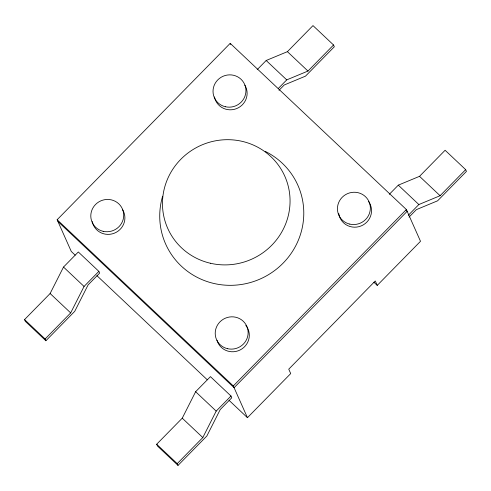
<?xml version="1.0" encoding="UTF-8"?>
<svg xmlns="http://www.w3.org/2000/svg" width="491" height="491" viewBox="0 0 491 491"><rect width="100%" height="100%" fill="white"/><g stroke="black" fill="none" stroke-linecap="round" stroke-linejoin="round"><path stroke-width="0.74" d="M50.125 293.52L63.511 267.061L78.314 251.975L98.863 271.363L99.648 273.125L88.11 284.884L74.73 311.343L45.89 340.742L25.336 321.353L24.55 319.586L50.125 293.52L70.679 312.908L45.104 338.98L45.89 340.742M70.679 312.908L84.059 286.449L98.863 271.363M182.253 418.179L195.633 391.72L210.436 376.634L230.991 396.022L231.777 397.784L220.238 409.543L206.858 436.002L178.012 465.4L157.458 446.012L156.672 444.245L182.253 418.179L202.808 437.567L177.226 463.639L178.012 465.4M202.808 437.567L216.187 411.108L230.991 396.022M75.178 255.154L71.281 251.472L57.146 219.729L230.205 43.337L406.376 209.547L420.505 241.29L377.241 285.388L373.897 282.233M257.192 69.648L266.177 60.491L287.413 51.665L312.988 25.6L333.542 44.988L334.328 46.755L305.482 76.154L284.252 84.974L279.005 90.319M278.274 88.503L286.732 79.88L307.961 71.06L333.542 44.988M389.314 194.313L398.305 185.15L419.535 176.33L445.11 150.258L465.664 169.647L466.45 171.414L437.604 200.813L416.374 209.632L409.034 217.114M377.241 285.388L375.277 280.981L288.745 369.177L290.709 373.583L247.446 417.681L233.311 385.944L406.376 209.547M408.279 215.316L418.854 204.538L440.089 195.719L465.664 169.647M287.413 51.665L307.961 71.06M419.535 176.33L440.089 195.719M266.177 60.491L286.732 79.88M398.305 185.15L418.854 204.538M406.045 210.258L407.162 211.314L234.097 387.706L57.932 221.49M57.146 219.729L233.311 385.944M96.923 275.666L207.306 379.813M229.045 400.325L247.446 417.681M63.511 267.061L84.059 286.449M195.633 391.72L216.187 411.108M24.55 319.586L45.104 338.98M156.672 444.245L177.226 463.639M230.205 43.337L230.733 44.509M265.244 151.381A72.355 70.354 -24 0 1 297.614 241.922A72.355 70.354 -24 0 1 207.024 281.521A72.355 70.354 -24 0 1 162.619 196.24M122.627 209.743A16.541 16.08 -24 0 1 114.213 233.243A16.541 16.08 -24 0 1 92.253 221.515M245.825 325.404A16.541 16.08 -24 0 1 240.271 349.893A16.541 16.08 -24 0 1 216.991 340.263M368.483 201.39A16.541 16.08 -24 0 1 361.18 225.921A16.541 16.08 -24 0 1 338.778 213.628M244.849 85.17A16.541 16.08 -24 0 1 236.435 108.671A16.541 16.08 -24 0 1 214.475 96.942M103.141 231.316A16.541 16.08 -24 0 0 123.124 210.946A16.541 16.08 -24 0 0 95.518 204.508A16.541 16.08 -24 0 0 103.141 231.316M227.56 348.696A16.541 16.08 -24 0 0 247.544 328.332A16.541 16.08 -24 0 0 219.931 321.893A16.541 16.08 -24 0 0 227.56 348.696M349.782 224.123A16.541 16.08 -24 0 0 369.766 203.753A16.541 16.08 -24 0 0 342.159 197.321A16.541 16.08 -24 0 0 349.782 224.123M225.369 106.737A16.541 16.08 -24 0 0 245.353 86.367A16.541 16.08 -24 0 0 217.74 79.935A16.541 16.08 -24 0 0 225.369 106.737M210.301 263.225A64.088 62.314 -24 0 0 287.738 184.303A64.088 62.314 -24 0 0 180.756 159.354A64.088 62.314 -24 0 0 210.301 263.225"/></g></svg>
